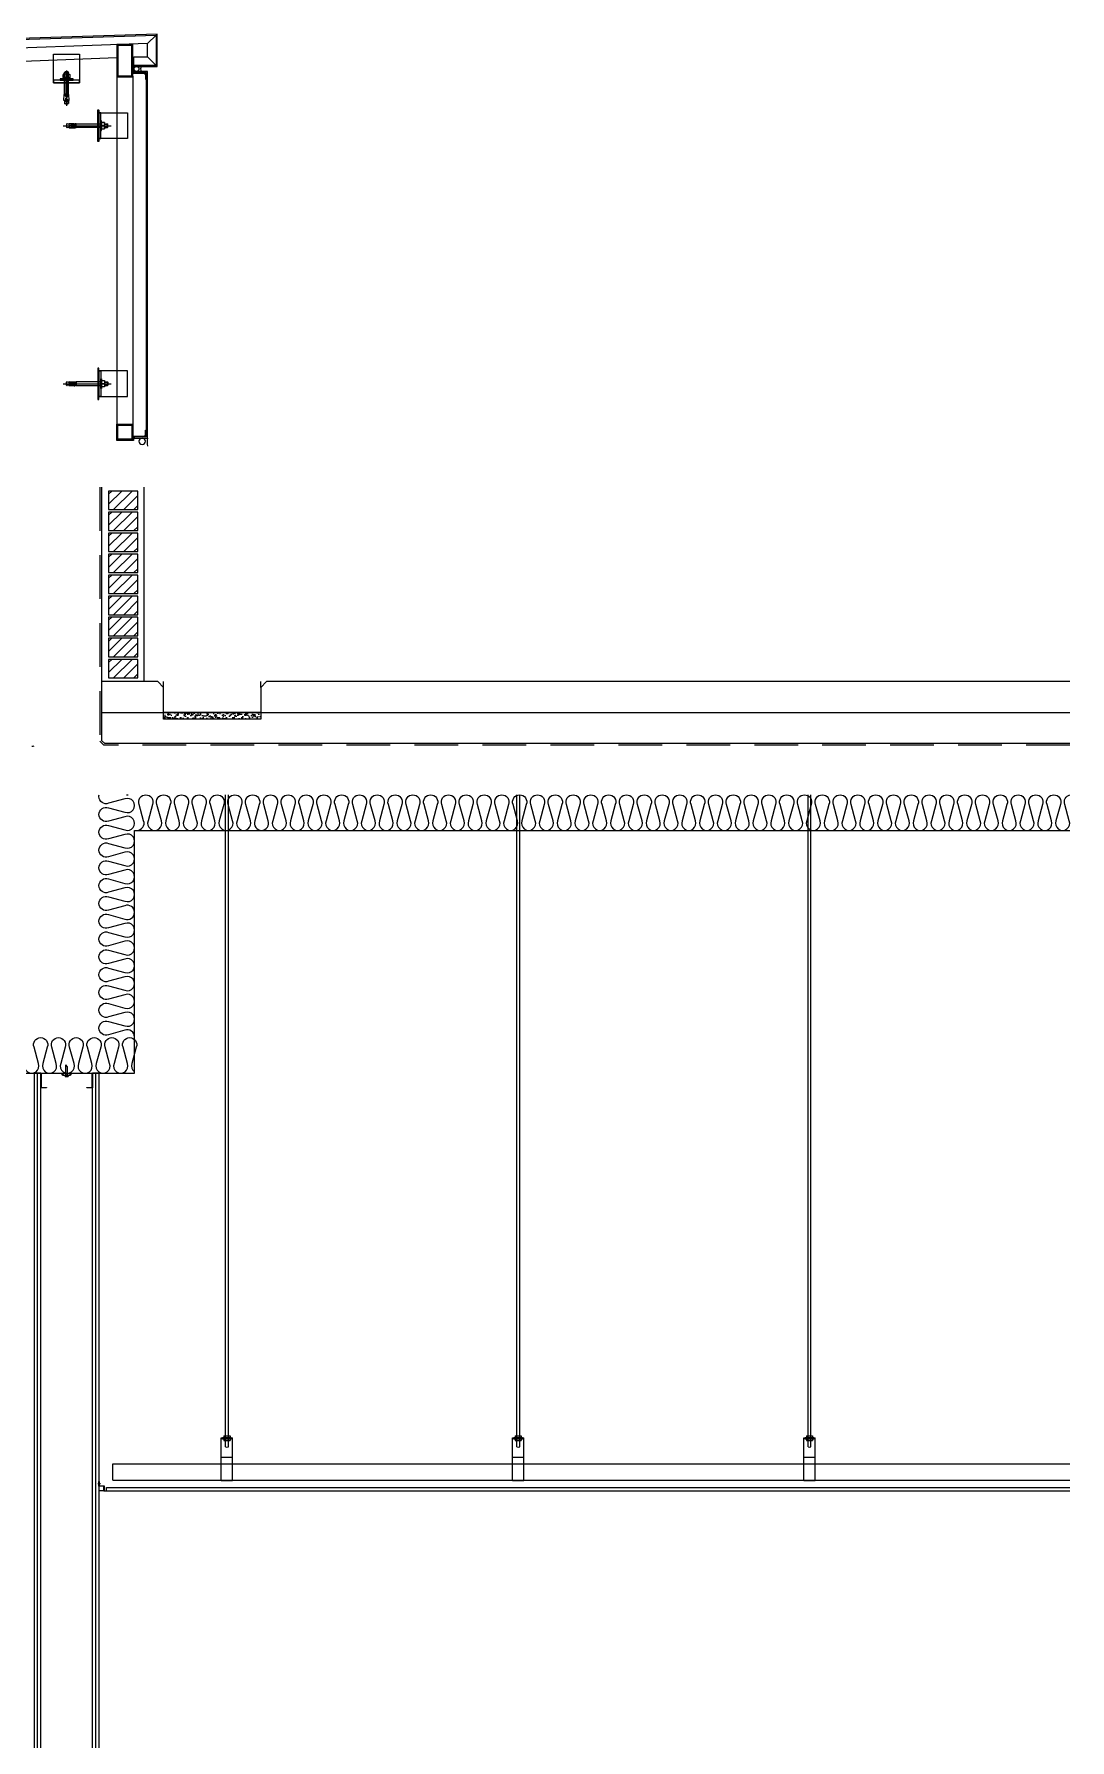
# Model space of a CAD drawing. Header units: millimetres. Extents: x 17311 to 801382, y -242618 to -104888.
# Drawn here: x 562710 to 565911, y -191299 to -186029 of the extents above; entities that cross this region are included whole.
import ezdxf

# ---------------------------------------------------------------- set-up
doc = ezdxf.new("R2010")
doc.units = ezdxf.units.MM
doc.header["$LTSCALE"] = 250
doc.linetypes.add('HID', pattern=[2.8, 1.8, -1])
for name, color, linetype in [('0-Sheet', 7, 'Continuous'), ('8입면선', 8, 'Continuous'), ('A-CEIL', 8, 'Continuous'), ('A-CEIL_EL', 8, 'Continuous'), ('A-ETC-8', 8, 'Continuous'), ('A-FIN', 6, 'Continuous'), ('A-FIN-8', 8, 'Continuous'), ('A-FIN-9', 7, 'Continuous'), ('A-HAT', 252, 'Continuous'), ('A-HAT-9', 9, 'Continuous'), ('A-HAT-WIREMESH', 9, 'g_mesh'), ('A-WALL', 3, 'Continuous'), ('A-WALL-D', 7, 'Continuous'), ('A-WP', 1, 'HID'), ('GAGAM-DT', 7, 'Continuous'), ('ISL', 251, 'Continuous'), ('MO-S', 3, 'Continuous'), ('입면', 7, 'Continuous')]:
    doc.layers.add(name, color=color, linetype=linetype)
doc.layers.add('CK', color=221, linetype='Continuous', plot=False)
doc.layers.add('NOPLOT', color=191, linetype='Continuous', plot=False)
doc.styles.add('Gdim', font='')
doc.styles.get('Gdim').set_extended_font_data('Dotum')
doc.linetypes.add('g_mesh', pattern='A,10,-0.8,["X",Gdim,S=0.6,R=0,X=-0.15,Y=-0.3],-0.8', length=11.6)

# ---------------------------------------------------------------- blocks, each defined once
blk = doc.blocks.new('A$Cae507117')
at = {"layer": 'A-ETC-8'}
for points in [[(-50, 0), (-50, -50), (0, -50), (0, 0)], [(-46.8, -3.2), (-46.8, -46.8), (-3.2, -46.8), (-3.2, -3.2)]]:
    blk.add_lwpolyline(points, close=True, dxfattribs=at)
blk = doc.blocks.new('너트 M12')
for p, q in [((-9, 0), (9, 0)), ((-9.5, -9), (-9.5, -0.5)), ((9, -9.5), (-9, -9.5)), ((0, -8.3), (0, -1.2)), ((9.5, -0.5), (9.5, -9))]:
    blk.add_line(p, q)
for centre, start, end in [((-9, -0.5), 90, 180), ((-9, -9), 180, 270), ((9, -0.5), 0, 90), ((9, -9), 270, 0)]:
    blk.add_arc(centre, 0.5, start, end)
at = {"extrusion": (0, 0, -1)}
for centre, major_axis, ratio, start_param, end_param in [((-4.8, -0.9), (-4.75, 0.31), 0.185359, -0.024388, 3.141593), ((4.8, -0.9), (4.75, 0.31), 0.185108, 3.141593, 6.30754), ((-4.8, -8.6), (4.75, 0.31), 0.187111, 0, 3.166211), ((4.8, -8.6), (-4.75, 0.31), 0.185991, 3.117121, 6.283185)]:
    blk.add_ellipse(centre, major_axis=major_axis, ratio=ratio, start_param=start_param, end_param=end_param, dxfattribs=at)
blk = doc.blocks.new('A$C17189e19')
at = {"layer": 'A-HAT-9'}
h = blk.add_hatch(dxfattribs=at)
h.set_pattern_fill('AR-SAND', color=256, scale=0.3)
h.set_pattern_definition([(37.5, (-113396.389, 321843.363), (-0.4800094, 14.6823971), [0, -11.5824, 0, -12.954, 0, -12.3825]), (7.5, (-113396.389, 321843.363), (13.4856985, 21.504753), [0, -6.2484, 0, -10.4394, 0, -4.0005]), (327.5, (-113405.761, 321843.363), (23.7297711, 0.04311554), [0, -3.81, 0, -13.716, 0, -17.907]), (317.5, (-113405.761, 321843.363), (22.9066936, 6.6878797), [0, -1.905, 0, -8.9916, 0, -10.287])])
h.paths.add_polyline_path([(0, -96), (300, -96), (300, -116), (0, -116)])
at = {"layer": 'A-FIN'}
for points in [[(-18, 0), (0, -18), (0, -116), (300, -116), (300, -18), (318, 0)], [(0, -96), (300, -96)]]:
    blk.add_lwpolyline(points, dxfattribs=at)
at = {"layer": 'NOPLOT'}
for p, q in [((0, -18), (0, 0)), ((300, -18), (300, 0))]:
    blk.add_line(p, q, dxfattribs=at)
blk = doc.blocks.new('*U98')
at = {"layer": '8입면선', "color": 8}
for p, q in [((3316397.6, 472111.4), (3316397.6, 476801.4)), ((3316577.6, 472111.4), (3316577.6, 476801.4))]:
    blk.add_line(p, q, dxfattribs=at)
at = {"layer": 'A-WALL-D'}
for p, q in [((3316387.6, 476801.4), (3316387.6, 472111.4)), ((3316407.6, 476801.4), (3316387.6, 476801.4)), ((3316407.6, 472121.4), (3316407.6, 476801.4)), ((3316567.6, 472121.4), (3316567.6, 476801.4)), ((3316587.6, 476801.4), (3316567.6, 476801.4)), ((3316587.6, 476801.4), (3316587.6, 472111.4)), ((3316407.6, 472111.4), (3316387.6, 472111.4)), ((3316587.6, 472111.4), (3316567.6, 472111.4))]:
    blk.add_line(p, q, dxfattribs=at)
at = {"layer": 'CK', "linetype": 'Continuous'}
blk.add_line((3316472.9, 472011.4), (3316502.3, 472011.4), dxfattribs=at)
at = {"layer": 'GAGAM-DT', "color": 8}
for p, q in [((3316485.3, 476795.6), (3316485.3, 476827)), ((3316490.3, 476821.5), (3316485.3, 476827)), ((3316490.3, 476795.6), (3316490.3, 476821.5)), ((3316492.7, 476795.6), (3316482.8, 476795.6)), ((3316482.8, 476795.6), (3316482.8, 476792.1)), ((3316491.2, 476790.6), (3316484.3, 476790.6)), ((3316485.3, 476795.6), (3316485.3, 476790.6)), ((3316490.3, 476795.6), (3316490.3, 476790.6)), ((3316492.7, 476795.6), (3316492.7, 476792.1)), ((3316482.8, 472117.2), (3316482.8, 472120.7)), ((3316492.7, 472117.2), (3316482.8, 472117.2)), ((3316491.2, 472122.2), (3316484.3, 472122.2)), ((3316485.3, 472117.2), (3316485.3, 472122.2)), ((3316485.3, 472117.2), (3316485.3, 472085.8)), ((3316490.3, 472117.2), (3316490.3, 472122.2)), ((3316490.3, 472117.2), (3316490.3, 472091.3)), ((3316492.7, 472117.2), (3316492.7, 472120.7)), ((3316490.3, 472091.3), (3316485.3, 472085.8))]:
    blk.add_line(p, q, dxfattribs=at)
for centre, start, end in [((3316484.3, 476792.1), 180, 270), ((3316491.2, 476792.1), 270, 0), ((3316484.3, 472120.7), 90, 180), ((3316491.2, 472120.7), 0, 90)]:
    blk.add_arc(centre, 1.51, start, end, dxfattribs=at)
at = {"layer": '입면', "color": 6}
for p, q in [((3316407.6, 476756.4), (3316407.6, 476801.4)), ((3316407.6, 476801.4), (3316472.9, 476801.4)), ((3316425.4, 476756.4), (3316407.6, 476756.4)), ((3316472.4, 476800.2), (3316408.8, 476800.2)), ((3316408.8, 476800.2), (3316408.8, 476757.6)), ((3316408.8, 476757.6), (3316425.4, 476757.6)), ((3316425.4, 476757.6), (3316425.4, 476756.4)), ((3316477.4, 476794.4), (3316472.4, 476800.2)), ((3316472.9, 476801.4), (3316477.9, 476795.6)), ((3316497.8, 476794.4), (3316477.4, 476794.4)), ((3316477.9, 476795.6), (3316497.3, 476795.6)), ((3316497.3, 476795.6), (3316502.3, 476801.4)), ((3316502.8, 476800.2), (3316497.8, 476794.4)), ((3316502.3, 476801.4), (3316567.6, 476801.4)), ((3316566.4, 476800.2), (3316502.8, 476800.2)), ((3316549.8, 476756.4), (3316549.8, 476757.6)), ((3316549.8, 476757.6), (3316566.4, 476757.6)), ((3316567.6, 476756.4), (3316549.8, 476756.4)), ((3316566.4, 476757.6), (3316566.4, 476800.2)), ((3316567.6, 476801.4), (3316567.6, 476756.4)), ((3316425.4, 472156.4), (3316407.6, 472156.4)), ((3316407.6, 472156.4), (3316407.6, 472111.4)), ((3316408.8, 472112.6), (3316408.8, 472155.2)), ((3316408.8, 472155.2), (3316425.4, 472155.2)), ((3316425.4, 472155.2), (3316425.4, 472156.4)), ((3316477.4, 472118.5), (3316472.4, 472112.6)), ((3316472.9, 472111.4), (3316477.9, 472117.3)), ((3316497.8, 472118.5), (3316477.4, 472118.5)), ((3316477.9, 472117.3), (3316497.3, 472117.3)), ((3316497.3, 472117.3), (3316502.3, 472111.4)), ((3316502.8, 472112.6), (3316497.8, 472118.5)), ((3316567.6, 472156.4), (3316549.8, 472156.4)), ((3316549.8, 472156.4), (3316549.8, 472155.2)), ((3316549.8, 472155.2), (3316566.4, 472155.2)), ((3316566.4, 472155.2), (3316566.4, 472112.6)), ((3316567.6, 472111.4), (3316567.6, 472156.4)), ((3316407.6, 472111.4), (3316472.9, 472111.4)), ((3316472.4, 472112.6), (3316408.8, 472112.6)), ((3316502.3, 472111.4), (3316567.6, 472111.4)), ((3316566.4, 472112.6), (3316502.8, 472112.6))]:
    blk.add_line(p, q, dxfattribs=at)
blk = doc.blocks.new('A$C632c858f')
at = {"layer": 'A-ETC-8'}
blk.add_arc((-2.8, 0), 24, 341.8248, 18.1752, dxfattribs=at)
blk.add_ellipse((34, 0), major_axis=(7.59, 0), ratio=0.987937, dxfattribs=at)
blk = doc.blocks.new('M12-STUD ANCHOR')
at = {"layer": 'A-ETC-8'}
for p, q in [((28.7, 54.2), (28.7, -55.8)), ((17.8, 33.7), (17.8, 40.7)), ((28.2, 30.2), (18, 31.2)), ((18, 28.2), (18, 31.2)), ((18, 31.2), (29.2, 31.2)), ((28.2, 27.2), (18, 28.2)), ((28.7, 42.2), (19.2, 42.2)), ((28.7, 32.2), (19.2, 32.2)), ((22.7, 48), (23.9, 49.2)), ((34.7, 48), (22.7, 48)), ((22.7, -20.8), (22.7, 48)), ((23.3, 33.7), (23.3, 40.7)), ((33.5, 49.2), (23.9, 49.2)), ((23.9, -20.8), (23.9, 49.2)), ((28.2, 27.2), (28.2, 30.2)), ((39.5, 28.2), (28.2, 28.2)), ((28.7, 42.2), (38.2, 42.2)), ((28.7, 32.2), (38.2, 32.2)), ((29.2, 29.2), (29.2, 32.2)), ((39.5, 31.2), (29.2, 32.2)), ((39.5, 28.2), (29.2, 29.2)), ((33.5, 49.2), (34.7, 48)), ((33.5, -20.8), (33.5, 49.2)), ((34.2, 33.7), (34.2, 40.7)), ((34.7, -20.8), (34.7, 48)), ((39.5, 28.2), (39.5, 31.2)), ((39.7, 33.7), (39.7, 40.7)), ((20.5, -38.8), (21.7, -20.8)), ((28.7, -38.8), (20.5, -38.8)), ((21.7, -20.8), (24.3, -20.8)), ((22.7, -18.4), (34.7, -18.4)), ((22.7, -38.8), (22.7, -48.4)), ((22.7, -41.2), (34.7, -41.2)), ((22.7, -42.4), (34.7, -42.4)), ((22.7, -48.4), (28.7, -48.4)), ((28.7, -50.8), (22.7, -48.4)), ((28.7, -20.8), (24.8, -20.8)), ((25.8, -32.3), (32, -26.1)), ((26.2, -32.6), (32.3, -26.5)), ((31.1, -35.9), (27.5, -35.9)), ((31.1, -36.4), (27.5, -36.4)), ((35.7, -20.8), (28.7, -20.8)), ((31.1, -38.8), (28.7, -38.8)), ((28.7, -50.8), (34.7, -48.4)), ((34.7, -48.4), (28.7, -48.4)), ((32.3, -38.8), (36.9, -38.8)), ((34.7, -38.8), (34.7, -48.4)), ((36.9, -38.8), (35.7, -20.8))]:
    blk.add_line(p, q, dxfattribs=at)
for centre, radius, start, end in [((19.2, 40.7), 1.47, 90, 180), ((19.2, 33.7), 1.47, 180, 270), ((21.8, 40.7), 1.47, 360, 90), ((21.8, 33.7), 1.47, 270, 360), ((24.7, 40.7), 1.47, 90, 180), ((24.7, 33.7), 1.47, 180, 270), ((32.8, 40.7), 1.47, 360, 90), ((32.8, 33.7), 1.47, 270, 360), ((35.7, 40.7), 1.47, 90, 180), ((35.7, 33.7), 1.47, 180, 270), ((38.2, 40.7), 1.47, 360, 90), ((38.2, 33.7), 1.47, 270, 360), ((27.7, -21.9), 3.6, 161.9622, 315), ((27.7, -21.9), 3.12, 159.0667, 315), ((27.5, -34), 2.4, 135, 270), ((27.5, -34), 1.92, 135, 270), ((31.1, -25.3), 1.68, 315, 135), ((31.1, -25.3), 1.2, 315, 135), ((31.1, -37.6), 1.68, 314.4153, 90), ((31.1, -37.6), 1.2, 270, 90)]:
    blk.add_arc(centre, radius, start, end, dxfattribs=at)
blk = doc.blocks.new('A$C7453124a')
at = {"layer": 'A-ETC-8'}
for points in [[(-40, 88.4), (40, 88.4), (40, 0), (-40, 0)], [(-40, 8), (-40, 0), (40, 0), (40, 8)], [(-20, 8), (20, 8), (20, 12), (-20, 12)]]:
    blk.add_lwpolyline(points, close=True, dxfattribs=at)
blk.add_blockref('M12-STUD ANCHOR', (-28.7, -16.2), dxfattribs=at)
blk = doc.blocks.new('A$C74a2a393')
at = {"layer": 'A-ETC-8', "elevation": 0}
for points in [[(-50, -100), (-50, 0), (0, 0), (0, -100)], [(-46.8, -96.8), (-46.8, -3.2), (-3.2, -3.2), (-3.2, -96.8)]]:
    blk.add_lwpolyline(points, close=True, dxfattribs=at)
blk = doc.blocks.new('A$Cbf7c2b19')
at = {"layer": '0-Sheet'}
for p, q in [((0, 0, 0), (0, -280)), ((-3, -277), (-3, -2.9, 0)), ((-42, -253), (-42, -250)), ((-42, -250), (-30, -250)), ((-30, -253), (-42, -253)), ((-30, -280), (-30, -253)), ((-27, -250), (-27, -277)), ((0, -280), (-30, -280)), ((-27, -277), (-3, -277))]:
    blk.add_line(p, q, dxfattribs=at)
at = {"layer": 'A-ETC-8'}
for p, q in [((-600, -8.5), (-627, 17, 0)), ((-627, -77), (-600, -50)), ((-558, -77), (-558, -50)), ((-80, -68.7, 0), (-505, -52.6, 0)), ((-30, -29.1, 0), (-3, -3, 0)), ((-30, -29.1, 0), (-30, -250))]:
    blk.add_line(p, q, dxfattribs=at)
blk.add_lwpolyline([(-558, -50), (-600, -50), (-600, -8.5), (-30, -29.1)], dxfattribs=at)
at = {"layer": 'A-ETC-8', "elevation": 0}
blk.add_lwpolyline([(-50, -250), (-20, -250), (-20, -247), (-47, -247), (-47, -220), (-50, -220)], close=True, dxfattribs=at)
at = {"layer": 'A-ETC-8'}
blk.add_arc((-40, -343.7), 64.5, 81.0843, 98.9157, dxfattribs=at)
blk.add_ellipse((-40, -263.5), major_axis=(0, 10), ratio=0.999542, dxfattribs=at)
at = {"layer": 'A-FIN-9'}
for p, q in [((-630, -80), (-630, 20, 0)), ((-630, 20, 0), (0, 0, 0)), ((-3, -3, 0), (-627, 17, 0)), ((-627, 17, 0), (-627, -77)), ((-558, -80), (-630, -80)), ((-627, -77), (-555, -77)), ((-558, -87), (-558, -80)), ((-555, -87), (-558, -87)), ((-555, -77), (-555, -87))]:
    blk.add_line(p, q, dxfattribs=at)
at = {"layer": 'A-ETC-8'}
for name, p in [('A$C74a2a393', (-505, -11.9, 0)), ('A$Cae507117', (-30, -29.1, 0))]:
    blk.add_blockref(name, p, dxfattribs=at)
at = {"layer": 'A-ETC-8', "xscale": -1}
blk.add_blockref('A$C7453124a', (-350, -130), dxfattribs=at)
at = {"layer": 'A-ETC-8', "xscale": -1, "rotation": 180}
blk.add_blockref('A$C632c858f', (-600, -87.5), dxfattribs=at)

msp = doc.modelspace()

# ---------------------------------------------------------------- hatches: boundary and pattern name
at = {"layer": 'A-HAT', "lineweight": -3}
h = msp.add_hatch(dxfattribs=at)
h.set_pattern_fill('ANSI31', color=256, scale=7, style=0)
h.set_pattern_definition([(45, (475662.296, -185119.358), (-15.715448, 15.715448), [])])
h.paths.add_polyline_path([(563030.7, -187441), (562940.7, -187441), (562940.7, -187498), (563030.7, -187498)])
h = msp.add_hatch(dxfattribs=at)
h.set_pattern_fill('ANSI31', color=256, scale=7, style=0)
h.set_pattern_definition([(45, (475662.296, -185184.358), (-15.715448, 15.715448), [])])
h.paths.add_polyline_path([(563030.7, -187506), (562940.7, -187506), (562940.7, -187563), (563030.7, -187563)])
h = msp.add_hatch(dxfattribs=at)
h.set_pattern_fill('ANSI31', color=256, scale=7, style=0)
h.set_pattern_definition([(45, (475662.296, -185249.358), (-15.715448, 15.715448), [])])
h.paths.add_polyline_path([(563030.7, -187571), (562940.7, -187571), (562940.7, -187628), (563030.7, -187628)])
h = msp.add_hatch(dxfattribs=at)
h.set_pattern_fill('ANSI31', color=256, scale=7, style=0)
h.set_pattern_definition([(45, (475662.296, -185314.358), (-15.715448, 15.715448), [])])
h.paths.add_polyline_path([(563030.7, -187636), (562940.7, -187636), (562940.7, -187693), (563030.7, -187693)])
h = msp.add_hatch(dxfattribs=at)
h.set_pattern_fill('ANSI31', color=256, scale=7, style=0)
h.set_pattern_definition([(45, (475662.296, -185379.358), (-15.715448, 15.715448), [])])
h.paths.add_polyline_path([(563030.7, -187701), (562940.7, -187701), (562940.7, -187758), (563030.7, -187758)])
h = msp.add_hatch(dxfattribs=at)
h.set_pattern_fill('ANSI31', color=256, scale=7, style=0)
h.set_pattern_definition([(45, (475662.296, -185444.358), (-15.715448, 15.715448), [])])
h.paths.add_polyline_path([(563030.7, -187766), (562940.7, -187766), (562940.7, -187823), (563030.7, -187823)])
h = msp.add_hatch(dxfattribs=at)
h.set_pattern_fill('ANSI31', color=256, scale=7, style=0)
h.set_pattern_definition([(45, (475662.296, -185509.358), (-15.715448, 15.715448), [])])
h.paths.add_polyline_path([(563030.7, -187831), (562940.7, -187831), (562940.7, -187888), (563030.7, -187888)])
h = msp.add_hatch(dxfattribs=at)
h.set_pattern_fill('ANSI31', color=256, scale=7, style=0)
h.set_pattern_definition([(45, (475662.296, -185574.358), (-15.715448, 15.715448), [])])
h.paths.add_polyline_path([(563030.7, -187896), (562940.7, -187896), (562940.7, -187953), (563030.7, -187953)])
h = msp.add_hatch(dxfattribs=at)
h.set_pattern_fill('ANSI31', color=256, scale=7, style=0)
h.set_pattern_definition([(45, (475662.296, -185639.358), (-15.715448, 15.715448), [])])
h.paths.add_polyline_path([(563030.7, -187961), (562940.7, -187961), (562940.7, -188018), (563030.7, -188018)])

# ---------------------------------------------------------------- linework, layer by layer
at = {"layer": 'A-CEIL'}
for p, q in [((562933.8, -190519.5, 0), (565910.7, -190519.7, 0)), ((562933.8, -190529.5, 0), (565910.7, -190529.7, 0))]:
    msp.add_line(p, q, dxfattribs=at)
at = {"layer": 'A-CEIL_EL'}
for p, q in [((563301.7, -190393.7), (563301.7, -188379.5, 0)), ((563310.7, -190393.7), (563310.7, -188379.5, 0)), ((564201.7, -190393.7), (564201.7, -188379.5, 0)), ((564210.7, -190393.7), (564210.7, -188379.5, 0)), ((565101.7, -190393.7), (565101.7, -188379.5, 0)), ((565110.7, -190393.7), (565110.7, -188379.5, 0)), ((563288.7, -190497.7), (563288.7, -190366.5)), ((563288.7, -190366.5), (563323.7, -190366.5)), ((563288.7, -190367.7), (563323.7, -190367.7)), ((563292.7, -190365), (563319.7, -190365)), ((563292.7, -190365), (563292.7, -190366.5)), ((563292.7, -190367.7), (563292.7, -190369.2)), ((563292.7, -190369.2), (563319.7, -190369.2)), ((563296.7, -190360), (563315.7, -190360)), ((563296.7, -190360), (563296.7, -190365)), ((563296.7, -190369.2), (563296.7, -190374.2)), ((563296.7, -190374.2), (563315.7, -190374.2)), ((563301.7, -190393.7), (563301.7, -190374.2)), ((563310.7, -190393.7), (563310.7, -190374.2)), ((563315.7, -190360), (563315.7, -190365)), ((563315.7, -190369.2), (563315.7, -190374.2)), ((563319.7, -190365), (563319.7, -190366.5)), ((563319.7, -190367.7), (563319.7, -190369.2)), ((563323.7, -190497.7), (563323.7, -190366.5)), ((564188.7, -190497.7), (564188.7, -190366.5)), ((564188.7, -190366.5), (564223.7, -190366.5)), ((564188.7, -190367.7), (564223.7, -190367.7)), ((564192.7, -190365), (564219.7, -190365)), ((564192.7, -190365), (564192.7, -190366.5)), ((564192.7, -190367.7), (564192.7, -190369.2)), ((564192.7, -190369.2), (564219.7, -190369.2)), ((564196.7, -190360), (564215.7, -190360)), ((564196.7, -190360), (564196.7, -190365)), ((564196.7, -190369.2), (564196.7, -190374.2)), ((564196.7, -190374.2), (564215.7, -190374.2)), ((564201.7, -190393.7), (564201.7, -190374.2)), ((564210.7, -190393.7), (564210.7, -190374.2)), ((564215.7, -190360), (564215.7, -190365)), ((564215.7, -190369.2), (564215.7, -190374.2)), ((564219.7, -190365), (564219.7, -190366.5)), ((564219.7, -190367.7), (564219.7, -190369.2)), ((564223.7, -190497.7), (564223.7, -190366.5)), ((565088.7, -190497.7), (565088.7, -190366.5)), ((565088.7, -190366.5), (565123.7, -190366.5)), ((565088.7, -190367.7), (565123.7, -190367.7)), ((565092.7, -190365), (565119.7, -190365)), ((565092.7, -190365), (565092.7, -190366.5)), ((565092.7, -190367.7), (565092.7, -190369.2)), ((565092.7, -190369.2), (565119.7, -190369.2)), ((565096.7, -190360), (565115.7, -190360)), ((565096.7, -190360), (565096.7, -190365)), ((565096.7, -190369.2), (565096.7, -190374.2)), ((565096.7, -190374.2), (565115.7, -190374.2)), ((565101.7, -190393.7), (565101.7, -190374.2)), ((565110.7, -190393.7), (565110.7, -190374.2)), ((565115.7, -190360), (565115.7, -190365)), ((565115.7, -190369.2), (565115.7, -190374.2)), ((565119.7, -190365), (565119.7, -190366.5)), ((565119.7, -190367.7), (565119.7, -190369.2)), ((565123.7, -190497.7), (565123.7, -190366.5)), ((562953.7, -190446.5), (565910.7, -190446.7)), ((562953.7, -190496.5), (562953.7, -190446.5)), ((563288.7, -190426), (563323.7, -190426)), ((563288.7, -190446.5), (563323.7, -190446.5)), ((564188.7, -190426), (564223.7, -190426)), ((564188.7, -190446.5), (564223.7, -190446.5)), ((565088.7, -190426), (565123.7, -190426)), ((565088.7, -190446.5), (565123.7, -190446.5)), ((562953.7, -190496.5), (565910.7, -190496.7)), ((563288.7, -190496.5), (563323.7, -190496.5)), ((563288.7, -190497.7), (563323.7, -190497.7)), ((564188.7, -190496.5), (564223.7, -190496.5)), ((564188.7, -190497.7), (564223.7, -190497.7)), ((565088.7, -190496.5), (565123.7, -190496.5)), ((565088.7, -190497.7), (565123.7, -190497.7))]:
    msp.add_line(p, q, dxfattribs=at)
for centre in [(563306.2, -190382.1), (564206.2, -190382.1), (565106.2, -190382.1)]:
    msp.add_arc(centre, 12.4, 248.715, 291.285, dxfattribs=at)
at = {"layer": 'A-ETC-8'}
for p, q in [((562965.7, -186159.9), (562965.7, -187284.5)), ((563015.7, -186159.9), (563015.7, -187284.5)), ((562800.7, -186312.4), (562948.2, -186312.4)), ((562810.7, -186307.9), (562810.7, -186316.9)), ((562812.7, -186306.4), (562812.2, -186306.4)), ((562812.2, -186318.4), (562812.7, -186318.4)), ((562823.7, -186307.9), (562812.7, -186306.4)), ((562812.7, -186318.4), (562823.7, -186316.9)), ((562818.1, -186307.2), (562818.1, -186308.9)), ((562818.1, -186316), (562818.1, -186317.7)), ((562818.5, -186309.7), (562820.3, -186310.9)), ((562818.5, -186315.1), (562820.3, -186313.9)), ((562834.1, -186306.2), (562819.1, -186306.2)), ((562819.1, -186318.7), (562834.1, -186318.7)), ((562828.6, -186311.4), (562822, -186311.4)), ((562828.6, -186313.4), (562822, -186313.4)), ((562823.7, -186307.9), (562837.7, -186307.9)), ((562823.7, -186316.9), (562837.7, -186316.9)), ((562829.1, -186310.9), (562829.1, -186310.4)), ((562829.1, -186314.4), (562829.1, -186313.9)), ((562833.1, -186314.4), (562833.1, -186310.4)), ((562834.1, -186306.2), (562837.1, -186306.2)), ((562834.1, -186318.7), (562837.1, -186318.7)), ((562837.1, -186306.2), (562837.1, -186318.7)), ((562837.7, -186318.4), (562837.7, -186306.4)), ((562840.7, -186306.4), (562837.7, -186306.4)), ((562837.7, -186318.4), (562840.7, -186318.4)), ((562840.7, -186318.4), (562840.7, -186306.4)), ((562840.7, -186306.4), (562916.7, -186306.4)), ((562916.7, -186318.4), (562840.7, -186318.4)), ((562928, -186316.9), (562938.2, -186316.9)), ((562928.1, -186306.4), (562936.7, -186306.4)), ((562928.1, -186307.9), (562938.2, -186307.9)), ((562928.1, -186318.4), (562936.7, -186318.4)), ((562936.7, -186318.4), (562936.7, -186306.4)), ((562938.2, -186307.9), (562936.7, -186306.4)), ((562938.2, -186316.9), (562936.7, -186318.4)), ((562938.2, -186316.9), (562938.2, -186307.9)), ((562800.7, -187109.5), (562948.2, -187109.5)), ((562810.7, -187114), (562810.7, -187105)), ((562812.2, -187103.5), (562812.7, -187103.5)), ((562812.7, -187115.5), (562812.2, -187115.5)), ((562812.7, -187103.5), (562823.7, -187105)), ((562823.7, -187114), (562812.7, -187115.5)), ((562818.1, -187105.9), (562818.1, -187104.2)), ((562818.1, -187114.7), (562818.1, -187113)), ((562818.5, -187106.8), (562820.3, -187108)), ((562818.5, -187112.2), (562820.3, -187111)), ((562819.1, -187103.2), (562834.1, -187103.2)), ((562834.1, -187115.7), (562819.1, -187115.7)), ((562828.6, -187108.5), (562822, -187108.5)), ((562828.6, -187110.5), (562822, -187110.5)), ((562823.7, -187105), (562837.7, -187105)), ((562823.7, -187114), (562837.7, -187114)), ((562829.1, -187107.5), (562829.1, -187108)), ((562829.1, -187111), (562829.1, -187111.5)), ((562833.1, -187107.5), (562833.1, -187111.5)), ((562834.1, -187103.2), (562837.1, -187103.2)), ((562834.1, -187115.7), (562837.1, -187115.7)), ((562837.1, -187115.7), (562837.1, -187103.2)), ((562837.7, -187103.5), (562837.7, -187115.5)), ((562837.7, -187103.5), (562840.7, -187103.5)), ((562840.7, -187115.5), (562837.7, -187115.5)), ((562840.7, -187103.5), (562840.7, -187115.5)), ((562916.7, -187103.5), (562840.7, -187103.5)), ((562840.7, -187115.5), (562916.7, -187115.5)), ((562928, -187105), (562938.2, -187105)), ((562928.1, -187103.5), (562936.7, -187103.5)), ((562928.1, -187114), (562938.2, -187114)), ((562928.1, -187115.5), (562936.7, -187115.5)), ((562936.7, -187103.5), (562936.7, -187115.5)), ((562938.2, -187105), (562936.7, -187103.5)), ((562938.2, -187114), (562936.7, -187115.5)), ((562938.2, -187105), (562938.2, -187114))]:
    msp.add_line(p, q, dxfattribs=at)
for points in [[(563052.7, -186148.5), (563017.7, -186148.5), (563017.7, -186137.5), (563015.7, -186137.5), (563015.7, -186150.5), (563051, -186150.5, 0.226541), (563054.7, -186154.1), (563054.7, -186168.8), (563056.7, -186168.8), (563056.7, -186152.5, -0.414214)], [(562910.7, -186264.9), (562910.7, -186359.9, -0.414214), (562909.7, -186360.9), (562907.2, -186360.9), (562907.2, -186263.9), (562909.7, -186263.9, -0.414214)], [(562910.7, -187157), (562910.7, -187062, 0.414214), (562909.7, -187061), (562907.2, -187061), (562907.2, -187158), (562909.7, -187158, 0.414214)], [(563052.7, -187273.5), (563017.7, -187273.5), (563017.7, -187284.5), (563015.7, -187284.5), (563015.7, -187271.5), (563051, -187271.5, -0.226541), (563054.7, -187267.8), (563054.7, -187253.1), (563056.7, -187253.1), (563056.7, -187269.5, 0.414214)]]:
    msp.add_lwpolyline(points, format="xyb", close=True, dxfattribs=at)
for points in [[(562999.2, -186352.4), (562910.7, -186352.4), (562910.7, -186272.4), (562999.2, -186272.4)], [(562910.7, -186352.4), (562916.7, -186352.4), (562916.7, -186272.4), (562910.7, -186272.4)], [(562916.7, -186297.4), (562916.7, -186327.4), (562918.7, -186327.4), (562918.7, -186297.4)], [(562999.2, -187069.5), (562910.7, -187069.5), (562910.7, -187149.5), (562999.2, -187149.5)], [(562910.7, -187069.5), (562916.7, -187069.5), (562916.7, -187149.5), (562910.7, -187149.5)], [(562916.7, -187124.5), (562916.7, -187094.5), (562918.7, -187094.5), (562918.7, -187124.5)]]:
    msp.add_lwpolyline(points, close=True, dxfattribs=at)
for centre, radius, start, end in [((562812.2, -186307.9), 1.5, 90, 180), ((562812.2, -186316.9), 1.5, 180, 270), ((562819.1, -186307.2), 1, 90, 180), ((562819.1, -186308.9), 1, 180, 236.3099), ((562819.1, -186316), 1, 123.6901, 180), ((562819.1, -186317.7), 1, 180, 270), ((562822, -186308.4), 3, 236.3099, 270), ((562822, -186316.4), 3, 90, 123.6901), ((562828.6, -186310.9), 0.5, 270, 0), ((562828.6, -186313.9), 0.5, 0, 90), ((562831.1, -186310.4), 2, 90, 180), ((562831.1, -186314.4), 2, 180, 270), ((562831.1, -186310.4), 2, 0, 90), ((562831.1, -186314.4), 2, 270, 0), ((562812.2, -187105), 1.5, 90, 180), ((562812.2, -187114), 1.5, 180, 270), ((562819.1, -187104.2), 1, 90, 180), ((562819.1, -187105.9), 1, 180, 236.3099), ((562819.1, -187113), 1, 123.6901, 180), ((562819.1, -187114.7), 1, 180, 270), ((562822, -187105.5), 3, 236.3099, 270), ((562822, -187113.5), 3, 90, 123.6901), ((562828.6, -187108), 0.5, 270, 0), ((562828.6, -187111), 0.5, 0, 90), ((562831.1, -187107.5), 2, 90, 180), ((562831.1, -187111.5), 2, 180, 270), ((562831.1, -187107.5), 2, 0, 90), ((562831.1, -187111.5), 2, 270, 0), ((563153.3, -187289.7), 93.4, 172.4646, 187.5354)]:
    msp.add_arc(centre, radius, start, end, dxfattribs=at)
at = {"layer": 'A-ETC-8', "extrusion": (0, 0, -1)}
msp.add_ellipse((563044.2, -187287.5), major_axis=(-10, 0), ratio=0.999542, dxfattribs=at)
at = {"layer": 'A-FIN'}
for p, q in [((563050.7, -188029.5), (563050.7, -187429.5)), ((563092.7, -188029.5), (562918.7, -188029.5)), ((565910.7, -188029.5), (563428.7, -188029.5))]:
    msp.add_line(p, q, dxfattribs=at)
msp.add_lwpolyline([(563019.7, -187273.5), (563019.7, -187277.5), (563060.7, -187277.5), (563060.7, -186144.5), (563019.7, -186144.5), (563019.7, -186148.5), (563056.7, -186148.5), (563056.7, -187273.5), (563019.7, -187273.5)], close=True, dxfattribs=at)
at = {"layer": 'A-FIN-8'}
for p, q in [((562918.7, -187429.5), (562918.7, -188211.3)), ((562928.9, -188221.5), (562918.7, -188211.3)), ((565910.7, -188221.5), (562928.9, -188221.5))]:
    msp.add_line(p, q, dxfattribs=at)
at = {"layer": 'A-HAT-WIREMESH', "ltscale": 0.6}
msp.add_line((562918.7, -188125.5), (565910.7, -188125.5), dxfattribs=at)
at = {"layer": 'A-WALL'}
for points in [[(562940.7, -187441), (562940.7, -187498), (563030.7, -187498), (563030.7, -187441)], [(562940.7, -187506), (562940.7, -187563), (563030.7, -187563), (563030.7, -187506)], [(562940.7, -187571), (562940.7, -187628), (563030.7, -187628), (563030.7, -187571)], [(562940.7, -187636), (562940.7, -187693), (563030.7, -187693), (563030.7, -187636)], [(562940.7, -187701), (562940.7, -187758), (563030.7, -187758), (563030.7, -187701)], [(562940.7, -187766), (562940.7, -187823), (563030.7, -187823), (563030.7, -187766)], [(562940.7, -187831), (562940.7, -187888), (563030.7, -187888), (563030.7, -187831)], [(562940.7, -187896), (562940.7, -187953), (563030.7, -187953), (563030.7, -187896)], [(562940.7, -187961), (562940.7, -188018), (563030.7, -188018), (563030.7, -187961)]]:
    msp.add_lwpolyline(points, close=True, dxfattribs=at)
at = {"layer": 'A-WP', "ltscale": 0.3}
for p, q in [((562913.7, -187429.5), (562913.7, -188214.3)), ((562925.8, -188226.5), (562913.7, -188214.3)), ((565910.7, -188226.5), (562925.8, -188226.5))]:
    msp.add_line(p, q, dxfattribs=at)
at = {"layer": 'ISL'}
msp.add_line((562933.8, -190529.5), (562933.8, -190519.5), dxfattribs=at)
msp.add_lwpolyline([(549370.7, -187089.5), (556100.7, -187089.5), (556100.7, -187639.5), (556920.7, -187639.5), (556920.7, -187089.5), (562200.7, -187089.5), (562200.7, -187639.5), (562600.7, -187639.5), (562600.7, -188119.5), (562200.7, -188119.5), (562200.7, -189239.5), (563020.7, -189239.5), (563020.7, -188489.5), (565910.7, -188489.5)], dxfattribs=at)
for points in [[(562703.2, -188229.5, 0.087182), (562710.7, -188228.2, 0.087182)], [(563020.7, -189127.7, 0.524933), (562990.9, -189107.1), (562940.5, -189120.7, -0.524856), (562910.7, -189100.2, -0.524856), (562940.5, -189079.6), (562990.9, -189093.2, 1.449198), (562990.9, -189052.1), (562940.5, -189065.7, -0.524856), (562910.7, -189045.2, -0.524856), (562940.5, -189024.6), (562990.9, -189038.2, 1.449198), (562990.9, -188997.1), (562940.5, -189010.7, -0.524856), (562910.7, -188990.2, -0.524856), (562940.5, -188969.6), (562990.9, -188983.2, 1.449198), (562990.9, -188942.1), (562940.5, -188955.7, -0.524856), (562910.7, -188935.2, -0.524856), (562940.5, -188914.6), (562990.9, -188928.2, 1.449198), (562990.9, -188887.1), (562940.5, -188900.7, -0.524856), (562910.7, -188880.2, -0.524856), (562940.5, -188859.6), (562990.9, -188873.2, 1.449198), (562990.9, -188832.1), (562940.5, -188845.7, -0.524856), (562910.7, -188825.2, -0.524856), (562940.5, -188804.6), (562990.9, -188818.2, 1.449198), (562990.9, -188777.1), (562940.5, -188790.7, -0.524856), (562910.7, -188770.2, -0.524856), (562940.5, -188749.6), (562990.9, -188763.2, 0.524933), (563020.7, -188742.7, 0.524933), (562990.9, -188722.1), (562940.5, -188735.7, -0.524856), (562910.7, -188715.2, -0.524856), (562940.5, -188694.6), (562990.9, -188708.2, 1.449198), (562990.9, -188667.1), (562940.5, -188680.7, -0.524856), (562910.7, -188660.2, -0.524856), (562940.5, -188639.6), (562990.9, -188653.2, 1.449198), (562990.9, -188612.1), (562940.5, -188625.7, -0.524856), (562910.7, -188605.2, -0.524856), (562940.5, -188584.6), (562990.9, -188598.2, 1.449198), (562990.9, -188557.1), (562940.5, -188570.7, -0.524856), (562910.7, -188550.2, -0.524856), (562940.5, -188529.6), (562990.9, -188543.2, 1.449198), (562990.9, -188502.1), (562940.5, -188515.7, -0.524856), (562910.7, -188495.2, -0.524856), (562940.5, -188474.6), (562990.9, -188488.2, 1.449198), (562990.9, -188447.1), (562940.5, -188460.7, -0.524856), (562910.7, -188440.2, -0.524856), (562940.5, -188419.6), (562990.9, -188433.2, 1.449198), (562990.9, -188392.1), (562940.5, -188405.7, -0.524856), (562910.7, -188385.2, -0.065398), (562911.4, -188379.5, -0.065398)], [(562995.8, -188379.5, 0.064912), (563001.5, -188379.5)], [(563028.2, -188489.5, 0.524933), (563048.7, -188459.7), (563035.1, -188409.3, -0.524856), (563055.7, -188379.5, -0.524856), (563076.2, -188409.3), (563062.6, -188459.7, 1.449198), (563103.7, -188459.7), (563090.1, -188409.3, -0.524856), (563110.7, -188379.5, -0.524856), (563131.2, -188409.3), (563117.6, -188459.7, 1.449198), (563158.7, -188459.7), (563145.1, -188409.3, -0.524856), (563165.7, -188379.5, -0.524856), (563186.2, -188409.3), (563172.6, -188459.7, 1.449198), (563213.7, -188459.7), (563200.1, -188409.3, -0.524856), (563220.7, -188379.5, -0.524856), (563241.2, -188409.3), (563227.6, -188459.7, 1.449198), (563268.7, -188459.7), (563255.1, -188409.3, -0.524856), (563275.7, -188379.5, -0.524856), (563296.2, -188409.3), (563282.6, -188459.7, 1.449198), (563323.7, -188459.7), (563310.1, -188409.3, -0.524856), (563330.7, -188379.5, -0.524856), (563351.2, -188409.3), (563337.6, -188459.7, 1.449198), (563378.7, -188459.7), (563365.1, -188409.3, -0.524856), (563385.7, -188379.5, -0.524856), (563406.2, -188409.3), (563392.6, -188459.7, 0.524933), (563413.2, -188489.5, 0.524933), (563433.7, -188459.7), (563420.1, -188409.3, -0.524856), (563440.7, -188379.5, -0.524856), (563461.2, -188409.3), (563447.6, -188459.7, 1.449198), (563488.7, -188459.7), (563475.1, -188409.3, -0.524856), (563495.7, -188379.5, -0.524856), (563516.2, -188409.3), (563502.6, -188459.7, 1.449198), (563543.7, -188459.7), (563530.1, -188409.3, -0.524856), (563550.7, -188379.5, -0.524856), (563571.2, -188409.3), (563557.6, -188459.7, 1.449198), (563598.7, -188459.7), (563585.1, -188409.3, -0.524856), (563605.7, -188379.5, -0.524856), (563626.2, -188409.3), (563612.6, -188459.7, 1.449198), (563653.7, -188459.7), (563640.1, -188409.3, -0.524856), (563660.7, -188379.5, -0.524856), (563681.2, -188409.3), (563667.6, -188459.7, 1.449198), (563708.7, -188459.7), (563695.1, -188409.3, -0.524856), (563715.7, -188379.5, -0.524856), (563736.2, -188409.3), (563722.6, -188459.7, 1.449198), (563763.7, -188459.7), (563750.1, -188409.3, -0.524856), (563770.7, -188379.5, -0.524856), (563791.2, -188409.3), (563777.6, -188459.7, 1.449198), (563818.7, -188459.7), (563805.1, -188409.3, -0.524856), (563825.7, -188379.5, -0.524856), (563846.2, -188409.3), (563832.6, -188459.7, 1.449198), (563873.7, -188459.7), (563860.1, -188409.3, -0.524856), (563880.7, -188379.5, -0.524856), (563901.2, -188409.3), (563887.6, -188459.7, 1.449198), (563928.7, -188459.7), (563915.1, -188409.3, -0.524856), (563935.7, -188379.5, -0.524856), (563956.2, -188409.3), (563942.6, -188459.7, 1.449198), (563983.7, -188459.7), (563970.1, -188409.3, -0.524856), (563990.7, -188379.5, -0.524856), (564011.2, -188409.3), (563997.6, -188459.7, 1.449198), (564038.7, -188459.7), (564025.1, -188409.3, -0.524856), (564045.7, -188379.5, -0.524856), (564066.2, -188409.3), (564052.6, -188459.7, 1.449198), (564093.7, -188459.7), (564080.1, -188409.3, -0.524856), (564100.7, -188379.5, -0.524856), (564121.2, -188409.3), (564107.6, -188459.7, 1.449198), (564148.7, -188459.7), (564135.1, -188409.3, -0.524856), (564155.7, -188379.5, -0.524856), (564176.2, -188409.3), (564162.6, -188459.7, 1.449198), (564203.7, -188459.7), (564190.1, -188409.3, -0.524856), (564210.7, -188379.5, -0.524856), (564231.2, -188409.3), (564217.6, -188459.7, 1.449198), (564258.7, -188459.7), (564245.1, -188409.3, -0.524856), (564265.7, -188379.5, -0.524856), (564286.2, -188409.3), (564272.6, -188459.7, 1.449198), (564313.7, -188459.7), (564300.1, -188409.3, -0.524856), (564320.7, -188379.5, -0.524856), (564341.2, -188409.3), (564327.6, -188459.7, 1.449198), (564368.7, -188459.7), (564355.1, -188409.3, -0.524856), (564375.7, -188379.5, -0.524856), (564396.2, -188409.3), (564382.6, -188459.7, 1.449198), (564423.7, -188459.7), (564410.1, -188409.3, -0.524856), (564430.7, -188379.5, -0.524856), (564451.2, -188409.3), (564437.6, -188459.7, 1.449198), (564478.7, -188459.7), (564465.1, -188409.3, -0.524856), (564485.7, -188379.5, -0.524856), (564506.2, -188409.3), (564492.6, -188459.7, 1.449198), (564533.7, -188459.7), (564520.1, -188409.3, -0.524856), (564540.7, -188379.5, -0.524856), (564561.2, -188409.3), (564547.6, -188459.7, 1.449198), (564588.7, -188459.7), (564575.1, -188409.3, -0.524856), (564595.7, -188379.5, -0.524856), (564616.2, -188409.3), (564602.6, -188459.7, 1.449198), (564643.7, -188459.7), (564630.1, -188409.3, -0.524856), (564650.7, -188379.5, -0.524856), (564671.2, -188409.3), (564657.6, -188459.7, 1.449198), (564698.7, -188459.7), (564685.1, -188409.3, -0.524856), (564705.7, -188379.5, -0.524856), (564726.2, -188409.3), (564712.6, -188459.7, 1.449198), (564753.7, -188459.7), (564740.1, -188409.3, -0.524856), (564760.7, -188379.5, -0.524856), (564781.2, -188409.3), (564767.6, -188459.7, 1.449198), (564808.7, -188459.7), (564795.1, -188409.3, -0.524856), (564815.7, -188379.5, -0.524856), (564836.2, -188409.3), (564822.6, -188459.7, 1.449198), (564863.7, -188459.7), (564850.1, -188409.3, -0.524856), (564870.7, -188379.5, -0.524856), (564891.2, -188409.3), (564877.6, -188459.7, 1.449198), (564918.7, -188459.7), (564905.1, -188409.3, -0.524856), (564925.7, -188379.5, -0.524856), (564946.2, -188409.3), (564932.6, -188459.7, 1.449198), (564973.7, -188459.7), (564960.1, -188409.3, -0.524856), (564980.7, -188379.5, -0.524856), (565001.2, -188409.3), (564987.6, -188459.7, 1.449198), (565028.7, -188459.7), (565015.1, -188409.3, -0.524856), (565035.7, -188379.5, -0.524856), (565056.2, -188409.3), (565042.6, -188459.7, 1.449198), (565083.7, -188459.7), (565070.1, -188409.3, -0.524856), (565090.7, -188379.5, -0.524856), (565111.2, -188409.3), (565097.6, -188459.7, 1.449198), (565138.7, -188459.7), (565125.1, -188409.3, -0.524856), (565145.7, -188379.5, -0.524856), (565166.2, -188409.3), (565152.6, -188459.7, 1.449198), (565193.7, -188459.7), (565180.1, -188409.3, -0.524856), (565200.7, -188379.5, -0.524856), (565221.2, -188409.3), (565207.6, -188459.7, 1.449198), (565248.7, -188459.7), (565235.1, -188409.3, -0.524856), (565255.7, -188379.5, -0.524856), (565276.2, -188409.3), (565262.6, -188459.7, 1.449198), (565303.7, -188459.7), (565290.1, -188409.3, -0.524856), (565310.7, -188379.5, -0.524856), (565331.2, -188409.3), (565317.6, -188459.7, 1.449198), (565358.7, -188459.7), (565345.1, -188409.3, -0.524856), (565365.7, -188379.5, -0.524856), (565386.2, -188409.3), (565372.6, -188459.7, 1.449198), (565413.7, -188459.7), (565400.1, -188409.3, -0.524856), (565420.7, -188379.5, -0.524856), (565441.2, -188409.3), (565427.6, -188459.7, 1.449198), (565468.7, -188459.7), (565455.1, -188409.3, -0.524856), (565475.7, -188379.5, -0.524856), (565496.2, -188409.3), (565482.6, -188459.7, 1.449198), (565523.7, -188459.7), (565510.1, -188409.3, -0.524856), (565530.7, -188379.5, -0.524856), (565551.2, -188409.3), (565537.6, -188459.7, 1.449198), (565578.7, -188459.7), (565565.1, -188409.3, -0.524856), (565585.7, -188379.5, -0.524856), (565606.2, -188409.3), (565592.6, -188459.7, 1.449198), (565633.7, -188459.7), (565620.1, -188409.3, -0.524856), (565640.7, -188379.5, -0.524856), (565661.2, -188409.3), (565647.6, -188459.7, 1.449198), (565688.7, -188459.7), (565675.1, -188409.3, -0.524855), (565695.7, -188379.5, -0.524855), (565716.2, -188409.3), (565702.6, -188459.7, 1.449198), (565743.7, -188459.7), (565730.1, -188409.3, -0.524856), (565750.7, -188379.5, -0.524856), (565771.2, -188409.3), (565757.6, -188459.7, 1.449198), (565798.7, -188459.7), (565785.1, -188409.3, -0.524856), (565805.7, -188379.5, -0.524856), (565826.2, -188409.3), (565812.6, -188459.7, 1.449198), (565853.7, -188459.7), (565840.1, -188409.3, -0.524856), (565860.7, -188379.5, -0.524856), (565881.2, -188409.3), (565867.6, -188459.7, 1.449198), (565908.7, -188459.7), (565895.1, -188409.3, -0.453808), (565910.7, -188380.1, -0.453808)], [(562682.6, -189209.7, 1.449198), (562723.7, -189209.7), (562710.1, -189159.3, -0.524856), (562730.7, -189129.5, -0.524856), (562751.2, -189159.3), (562737.6, -189209.7, 1.449198), (562778.7, -189209.7), (562765.1, -189159.3, -0.524856), (562785.7, -189129.5, -0.524856), (562806.2, -189159.3), (562792.6, -189209.7, 1.449198), (562833.7, -189209.7), (562820.1, -189159.3, -0.524856), (562840.7, -189129.5, -0.524856), (562861.2, -189159.3), (562847.6, -189209.7, 1.449198), (562888.7, -189209.7), (562875.1, -189159.3, -0.524856), (562895.7, -189129.5, -0.524856), (562916.2, -189159.3), (562902.6, -189209.7, 1.449198), (562943.7, -189209.7), (562930.1, -189159.3, -0.524856), (562950.7, -189129.5, -0.524856), (562971.2, -189159.3), (562957.6, -189209.7, 1.449198), (562998.7, -189209.7), (562985.1, -189159.3, -0.524856), (563005.7, -189129.5, -0.524856), (563026.2, -189159.3), (563012.6, -189209.7, 0.345137), (563020.7, -189235.6, 0.345137)]]:
    msp.add_lwpolyline(points, format="xyb", dxfattribs=at)
at = {"layer": 'MO-S'}
msp.add_line((562915.5, -190508.3), (562907.4, -190508.3), dxfattribs=at)
msp.add_lwpolyline([(562910.7, -190500.7), (562911.9, -190500.7), (562911.9, -190514.5), (562926.9, -190514.5), (562926.9, -190529.5), (562940.7, -190529.5), (562940.7, -190530.7), (562925.7, -190530.7), (562925.7, -190515.7), (562910.7, -190515.7)], close=True, dxfattribs=at)
at = {"layer": 'NOPLOT'}
msp.add_line((562926.9, -190529.5), (562910.7, -190529.5), dxfattribs=at)

# ---------------------------------------------------------------- block references
at = {"layer": '0-Sheet', "xscale": -1}
msp.add_blockref('A$Cbf7c2b19', (562460.7, -186049.5), dxfattribs=at)
at = {"layer": 'A-ETC-8', "xscale": -1, "rotation": 90}
msp.add_blockref('너트 M12', (562918.7, -186312.4), dxfattribs=at)
at = {"layer": 'A-ETC-8', "rotation": 90.00000000000001}
msp.add_blockref('너트 M12', (562918.7, -187109.5), dxfattribs=at)
at = {"layer": 'A-ETC-8', "xscale": -1}
msp.add_blockref('A$Cae507117', (562965.7, -187234.5), dxfattribs=at)
at = {"layer": 'A-FIN', "xscale": -1}
msp.add_blockref('A$C17189e19', (563410.7, -188029.5), dxfattribs=at)
at = {"layer": 'A-WALL-D'}
msp.add_blockref('*U98', (-2753676.9, -666040.9), dxfattribs=at)

doc.saveas('drawing.dxf')
